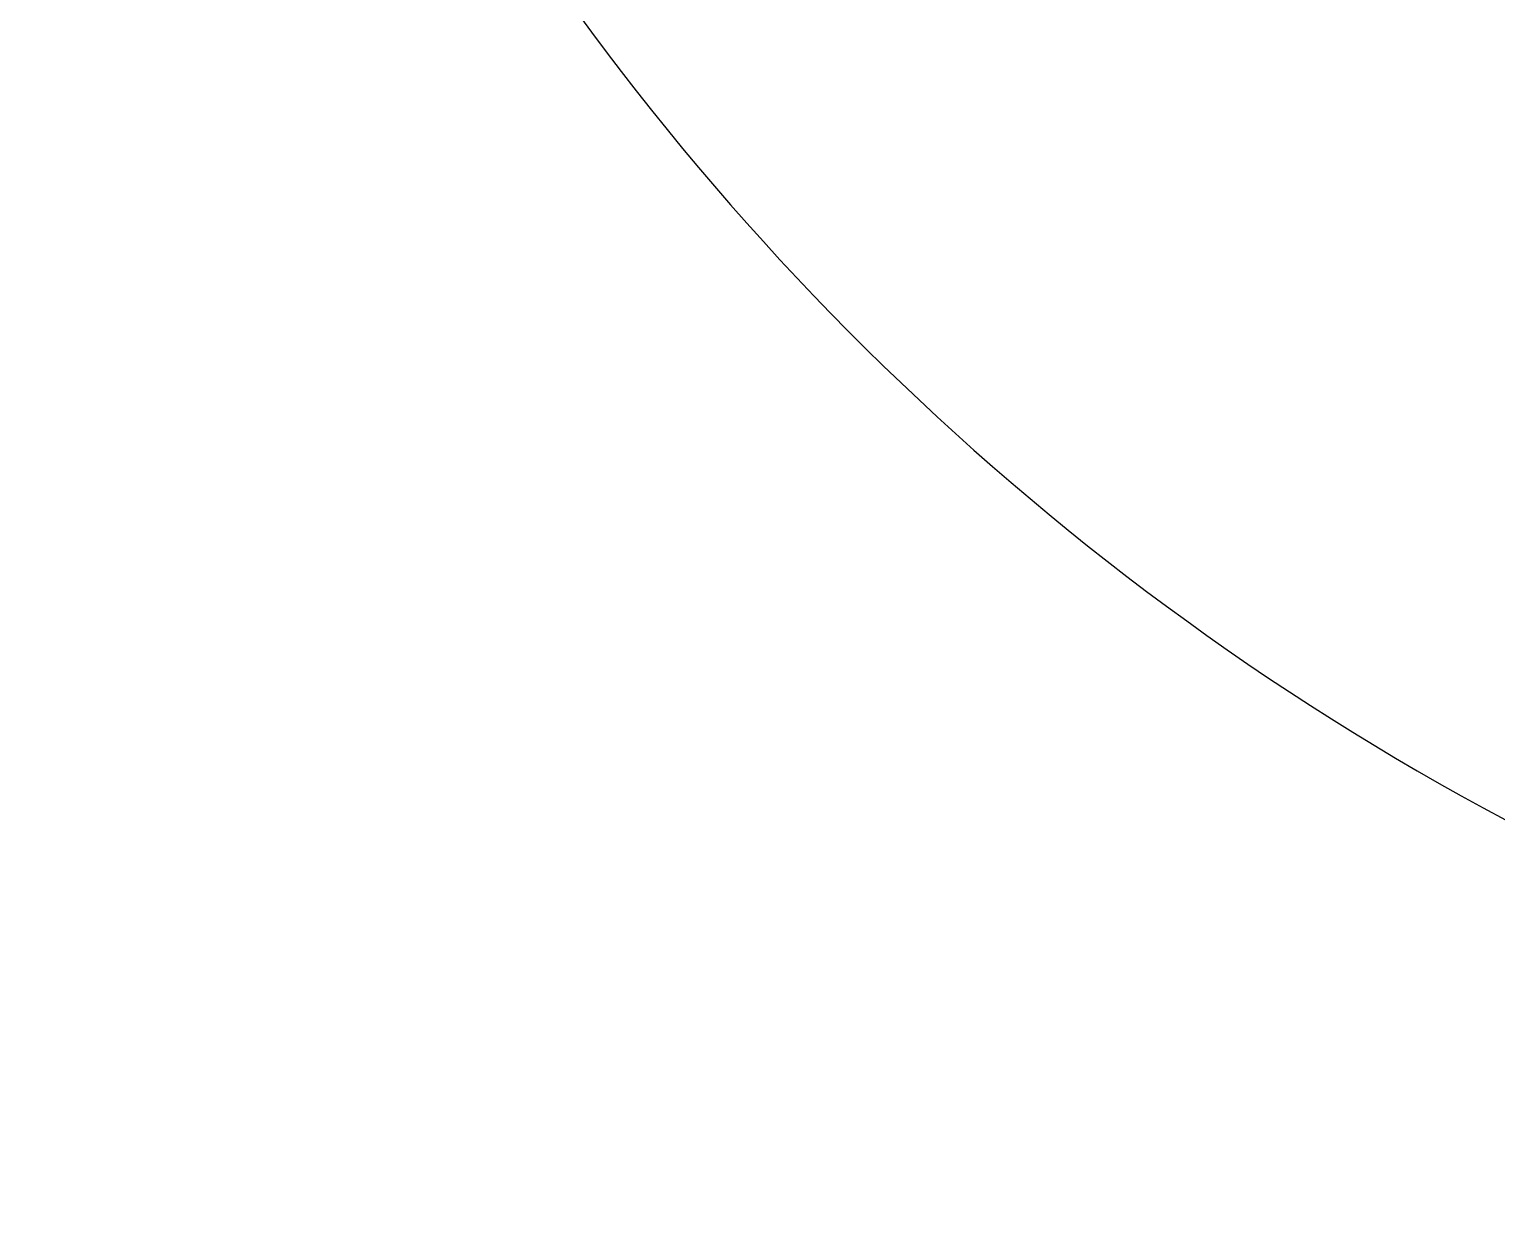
# Model space of a CAD drawing. Header units: feet. Extents: x 919634 to 928945, y 707022 to 708026.
# Drawn here: x 920598.639 to 920599.175, y 707264.313 to 707264.743 of the extents above; entities that cross this region are included whole.
import ezdxf

# ---------------------------------------------------------------- set-up
doc = ezdxf.new("R2010")
doc.units = ezdxf.units.FT
doc.header["$LTSCALE"] = 20
doc.header["$MEASUREMENT"] = 0
for name, color, linetype in [('L-002', 15, 'Continuous'), ('LK-SHRB-035M', 4, 'Continuous'), ('LP-PATT-SHAR', 4, 'Continuous'), ('LP-SHAR-BRDR-CONT', 123, 'Continuous'), ('LP-SHRB', 7, 'Continuous')]:
    doc.layers.add(name, color=color, linetype=linetype)

# ---------------------------------------------------------------- blocks, each defined once
blk = doc.blocks.new('SHRUB-TROP-021')
at = {"layer": 'LK-SHRB-035M'}
blk.add_arc((0.23611, -0.32977), 0.31265, 182.1854, 248.8532, dxfattribs=at)

msp = doc.modelspace()

# ---------------------------------------------------------------- hatches: boundary and pattern name
at = {"layer": 'LP-PATT-SHAR'}
h = msp.add_hatch(dxfattribs=at)
h.set_pattern_fill('ANSI33', color=256, scale=12)
h.set_pattern_definition([(45, (920570.0188, 707263.898), (-2.12132, 2.12132), []), (45, (920572.1402, 707263.898), (-2.12132, 2.12132), [1.5, -0.75])])
edge = h.paths.add_edge_path()
edge.add_arc((920595.81366, 707261.58419), 13.28096, 11.101919, 169.616381, ccw=False)
edge.add_line((920608.84608, 707264.1415), (920618.17837, 707264.2))
edge.add_arc((920676.94959, 707359.04959), 111.58181, 229.6545943, 238.2165915, ccw=False)
edge.add_arc((920595.81366, 707261.58419), 15.28096, 54.385501, 127.478346)
edge.add_arc((920552.33464, 707312.40168), 51.6268, 290.031656, 311.458804, ccw=False)
edge.add_line((920570.01885, 707263.89812), (920582.7502, 707263.97792))

# ---------------------------------------------------------------- linework, layer by layer
at = {"layer": 'L-002'}
msp.add_lwpolyline([(920583.36142, 707263.98175), (920590.37979, 707264.02575, -1.112275), (920600.57713, 707264.08967), (920608.23487, 707264.13767, 0.357769), (920595.73417, 707274.2649, 0.357769)], format="xyb", close=True, dxfattribs=at)
at = {"layer": 'LP-SHAR-BRDR-CONT'}
msp.add_lwpolyline([(920582.7502, 707263.97792, -0.828114), (920608.84608, 707264.1415), (920618.17837, 707264.2, -0.037376), (920604.7122, 707274.0069, 0.3302), (920586.51578, 707273.7109, -0.093767), (920570.01885, 707263.89812)], format="xyb", close=True, dxfattribs=at)

# ---------------------------------------------------------------- block references
at = {"layer": 'LP-SHRB', "xscale": 3.208701422234521, "yscale": 3.208701422234521, "zscale": 3.208701422234521}
msp.add_blockref('SHRUB-TROP-021', (920598.89257, 707266.39705), dxfattribs=at)

doc.saveas('drawing.dxf')
